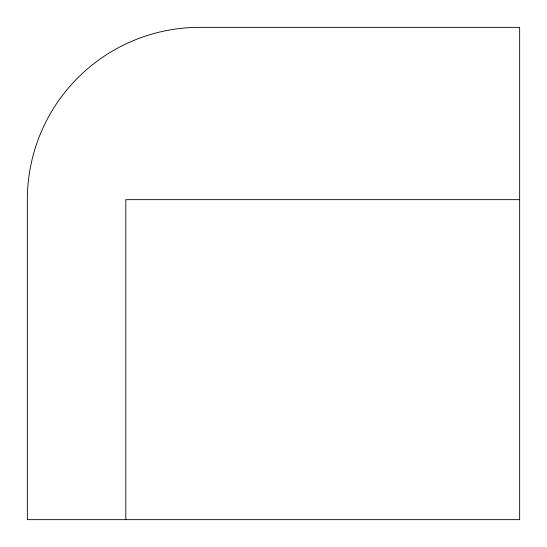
<?xml version="1.0" encoding="UTF-8"?>
<svg xmlns="http://www.w3.org/2000/svg" width="547" height="547" viewBox="0 0 547 547"><rect width="100%" height="100%" fill="white"/><g stroke="black" fill="none" stroke-linecap="round" stroke-linejoin="round"><path stroke-width="0.82" d="M519.65 199.655L125.81 199.655L125.81 519.65M519.65 27.35L199.655 27.35A172.305 172.305 0 0 0 27.35 199.655L27.35 519.65L519.65 519.65L519.65 27.35"/></g></svg>
